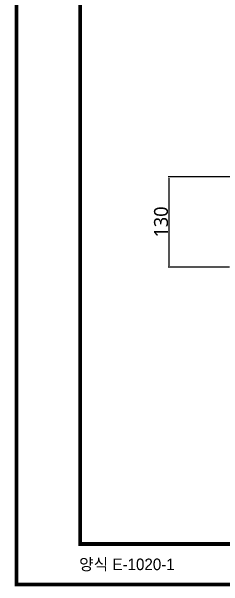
# Model space of a CAD drawing. Header units: millimetres. Extents: x 28 to 2369, y -329 to 1679.
# Drawn here: x 28 to 333, y 24 to 851 of the extents above; entities that cross this region are included whole.
import ezdxf

# ---------------------------------------------------------------- set-up
doc = ezdxf.new("R2010")
doc.units = ezdxf.units.MM
doc.layers.get('Defpoints').update_dxf_attribs({"linetype": 'CONTINUOUS'})
doc.layers.add('1LINE', color=7, linetype='CONTINUOUS')
doc.layers.add('256', color=7, linetype='CONTINUOUS')
doc.styles.add('Annotative', font='malgun.ttf')
doc.styles.add('blockfont', font='simplex.shx')
doc.styles.add('hangul2', font='')
doc.styles.get('hangul2').set_extended_font_data('Gulim')
doc.dimstyles.new('WOO', dxfattribs={"dimtxt": 20, "dimasz": 2, "dimexe": 1.25, "dimexo": 0.3, "dimgap": 1, "dimtad": 1, "dimdec": 1, "dimzin": 1, "dimdsep": 46, "dimtxsty": 'Annotative', "dimcen": 0, "dimclrd": 1, "dimclre": 1, "dimclrt": 2, "dimadec": 0, "dimazin": 0, "dimtfac": 1, "dimtdec": 1, "dimtofl": 0, "dimtmove": 0, "dimatfit": 3, "dimfxl": 0, "dimarcsym": 0})

# ---------------------------------------------------------------- blocks, each defined once
blk = doc.blocks.new('*D8')
at = {"layer": '1LINE', "color": 1, "lineweight": -2}
for p, q in [((397.61, 613.68), (253, 613.68)), ((254.25, 611.68), (254.25, 485.74)), ((341.49, 483.74), (253, 483.74))]:
    blk.add_line(p, q, dxfattribs=at)
at = {"layer": '1LINE', "color": 1}
for points in [[(253.91, 611.68), (254.58, 611.68), (254.25, 613.68)], [(253.91, 485.74), (254.58, 485.74), (254.25, 483.74)]]:
    blk.add_solid(points, dxfattribs=at)
at = {"layer": 'Defpoints', "color": 0}
for p in [(397.91, 613.68), (254.25, 483.74), (341.79, 483.74)]:
    blk.add_point(p, dxfattribs=at)
at = {"layer": '1LINE', "color": 2, "insert": (242.86, 548.71), "char_height": 20, "attachment_point": 5, "rotation": 90, "style": 'Annotative'}
blk.add_mtext('130', dxfattribs=at)

msp = doc.modelspace()

# ---------------------------------------------------------------- linework, layer by layer
at = {"layer": '1LINE', "color": 4, "const_width": 5.55}
for points in [[(35.1, 27.18), (2366.4, 27.18), (2366.4, 1675.74), (35.1, 1675.74)], [(126.69, 85.46), (2274.82, 85.46), (2274.82, 1617.45), (126.69, 1617.45)]]:
    msp.add_lwpolyline(points, close=True, dxfattribs=at)

# ---------------------------------------------------------------- texts
at = {"layer": '1LINE', "style": 'hangul2'}
msp.add_text('양식 E-1020-1', height=16.6521, dxfattribs=at).set_placement((125.08, 47.95))
at = {"layer": '256', "color": 35, "linetype": 'Continuous', "insert": (27.91, 801.3), "char_height": 3.5, "attachment_point": 7, "line_spacing_factor": 0.903614, "style": 'blockfont'}
msp.add_mtext('\\W01.136;\\fsimplex.shx,bigfont.shx;              ', dxfattribs=at)

# ---------------------------------------------------------------- dimensions: what is measured, and where the dimension line sits
at = {"layer": '1LINE'}
dim = msp.add_linear_dim(base=(254.25, 483.74), p1=(397.91, 613.68), p2=(341.79, 483.74), angle=90, text='130', dimstyle='WOO', override={"dimdec": 0}, dxfattribs=at)
dim.commit()
dim.dimension.update_dxf_attribs({"geometry": '*D8', "text_midpoint": (242.86, 548.71)})

doc.saveas('drawing.dxf')
